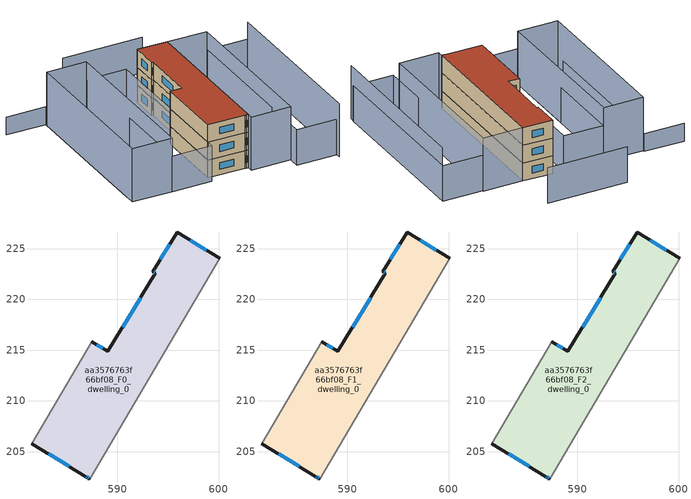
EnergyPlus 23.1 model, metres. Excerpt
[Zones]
aa3576763f66bf08_F0_dwelling_0
 floor ground (EU_floor_Construction): 600.1,224.04 587.29,202.29 587,202.46 586.9,202.53 581.57,205.78 587.49,215.84 589.08,214.88 593.76,222.57 593.51,222.73 595.9,226.65 z0
 wall outside (EU_wall_Construction): 600.1,224.04 595.9,226.65 593.51,222.73 593.76,222.57 589.08,214.88 587.49,215.84 / 581.57,205.78 586.9,202.53 587,202.46 587.29,202.29 z0:3
 wall adiabatic (EU_wall_Construction): 587.29,202.29 600.1,224.04 / 587.49,215.84 581.57,205.78 z0:3
 window (EU_Window_Construction): 592.3,220.18 590.54,217.28 / 593.59,222.68 593.68,222.62 / 595.15,225.43 594.25,223.95 / 598.79,224.86 597.2,225.84 / 587.09,202.41 587.2,202.34 / 586.93,202.51 586.97,202.48 / 583.23,204.76 585.24,203.54 / 588.58,215.18 587.99,215.54 z0.93:2.07
aa3576763f66bf08_F1_dwelling_0
 floor to aa3576763f66bf08_F0_dwelling_0 (EU_floor_Construction): 600.1,224.04 587.29,202.29 587,202.46 586.9,202.53 581.57,205.78 587.49,215.84 589.08,214.88 593.76,222.57 593.51,222.73 595.9,226.65 z3
 wall outside (EU_wall_Construction): 600.1,224.04 595.9,226.65 593.51,222.73 593.76,222.57 589.08,214.88 587.49,215.84 / 581.57,205.78 586.9,202.53 587,202.46 587.29,202.29 z3:6
 wall adiabatic (EU_wall_Construction): 587.29,202.29 600.1,224.04 / 587.49,215.84 581.57,205.78 z3:6
 window (EU_Window_Construction): 592.3,220.18 590.54,217.28 / 593.59,222.68 593.68,222.62 / 595.15,225.43 594.25,223.95 / 598.79,224.86 597.2,225.84 / 587.09,202.41 587.2,202.34 / 586.93,202.51 586.97,202.48 / 583.23,204.76 585.24,203.54 / 588.58,215.18 587.99,215.54 z3.93:5.07
aa3576763f66bf08_F2_dwelling_0
 floor to aa3576763f66bf08_F1_dwelling_0 (EU_floor_Construction): 600.1,224.04 587.29,202.29 587,202.46 586.9,202.53 581.57,205.78 587.49,215.84 589.08,214.88 593.76,222.57 593.51,222.73 595.9,226.65 z6
 wall outside (EU_wall_Construction): 600.1,224.04 595.9,226.65 593.51,222.73 593.76,222.57 589.08,214.88 587.49,215.84 / 581.57,205.78 586.9,202.53 587,202.46 587.29,202.29 z6:9
 wall adiabatic (EU_wall_Construction): 587.29,202.29 600.1,224.04 / 587.49,215.84 581.57,205.78 z6:9
 window (EU_Window_Construction): 592.3,220.18 590.54,217.28 / 593.59,222.68 593.68,222.62 / 595.15,225.43 594.25,223.95 / 598.79,224.86 597.2,225.84 / 587.09,202.41 587.2,202.34 / 586.93,202.51 586.97,202.48 / 583.23,204.76 585.24,203.54 / 588.58,215.18 587.99,215.54 z6.93:8.07
 roof outside (EU_roof_Construction): 587.29,202.29 600.1,224.04 595.9,226.65 593.51,222.73 593.76,222.57 589.08,214.88 587.49,215.84 581.57,205.78 586.9,202.53 587,202.46 z9
shading: 597.03,192.42 611.49,216.97 / 605.87,220.64 592.59,198.09 / 592.59,198.09 586.82,201.49 / 586.82,201.49 600.1,224.05 / 600.1,224.05 605.87,220.64 / 588.71,231.13 575.19,208.15 / 575.19,208.15 569.41,211.55 / 569.41,211.55 582.94,234.53 / 582.94,234.53 588.71,231.13 z0:9; 604.02,230.71 592.47,237.51 / 611.57,217.11 597.43,193.09 / 597.43,193.09 591.65,196.49 / 591.65,196.49 605.79,220.51 / 605.79,220.51 611.57,217.11 / 575.17,208.12 588.71,231.12 / 588.71,231.12 594.48,227.72 / 594.48,227.72 580.94,204.72 / 580.94,204.72 575.17,208.12 z0:6; 577.31,238.19 583.09,234.79 / 583.09,234.79 570.25,212.98 z0:3
[Building]
EU S2 Campaign: North Axis=0; Terrain=City; Solar Distribution=FullExterior
[Site:Location]
Montreal-Trudeau.Intl.AP: Latitude=45.4667; Longitude=-73.75; Time Zone=-5; Elevation=36
[SizingPeriod:WeatherFileDays]
AnnualSizingPeriod: Begin Month=1; Begin Day of Month=1; End Month=12; End Day of Month=31; Day of Week for Start Day=Monday; Use Weather File Daylight Saving Period=No; Use Weather File Rain and Snow Indicators=No
[MATERIAL]
EU_InternalMass_Material: Roughness=MediumRough; Thickness=0.1; Conductivity=1; Density=1800; Specific Heat=900; Thermal Absorptance=0.9; Solar Absorptance=0.7; Visible Absorptance=0.7
[MATERIAL:NOMASS] Roughness=MediumRough; Thermal Absorptance=0.9; Solar Absorptance=0.7; Visible Absorptance=0.7
Name | Thermal Resistance
EU_wall_NoMass; EU_floor_NoMass | 1.36485
EU_roof_NoMass | 2.55992
[WINDOWMATERIAL:SIMPLEGLAZINGSYSTEM]
EU_Window_SimpleGlazing: UFactor=3.92339; Solar Heat Gain Coefficient=0.8; Visible Transmittance=0.8
[CONSTRUCTION]
EU_wall_Construction: EU_wall_NoMass
EU_roof_Construction: EU_roof_NoMass
EU_floor_Construction: EU_floor_NoMass
EU_Window_Construction: EU_Window_SimpleGlazing
EU_InternalMass_Construction: EU_InternalMass_Material
[ZONE] Type=1; Multiplier=1; Ceiling Height=autocalculate; Floor Area=autocalculate; Part of Total Floor Area=Yes
Name | Volume
aa3576763f66bf08_F0_dwelling_0 | 432.382
aa3576763f66bf08_F1_dwelling_0; aa3576763f66bf08_F2_dwelling_0 | 432.381
[INTERNALMASS] Construction=EU_InternalMass_Construction; Surface Area=144.127
Name | Zone or ZoneList
aa3576763f66bf08_F0_dwelling_0_EU_InternalMass | aa3576763f66bf08_F0_dwelling_0
aa3576763f66bf08_F1_dwelling_0_EU_InternalMass | aa3576763f66bf08_F1_dwelling_0
aa3576763f66bf08_F2_dwelling_0_EU_InternalMass | aa3576763f66bf08_F2_dwelling_0
[OTHEREQUIPMENT] Fuel Type=Electricity; Design Level Calculation Method=Watts/Area; Power per Zone Floor Area=1; Fraction Latent=0; Fraction Radiant=0; Fraction Lost=0; Carbon Dioxide Generation Rate=0; EndUse Subcategory=EU_Step8_InternalGains
Name | Zone or ZoneList or Space or SpaceList | Schedule
EU_Step8_InternalGain_aa3576763f66bf08_F0_dwelling_0_f000 | aa3576763f66bf08_F0_dwelling_0 | EU_Step8_GainSchedule_aa3576763f66bf08_F0_dwelling_0_f000
EU_Step8_InternalGain_aa3576763f66bf08_F1_dwelling_0_f000 | aa3576763f66bf08_F1_dwelling_0 | EU_Step8_GainSchedule_aa3576763f66bf08_F1_dwelling_0_f000
EU_Step8_InternalGain_aa3576763f66bf08_F2_dwelling_0_f000 | aa3576763f66bf08_F2_dwelling_0 | EU_Step8_GainSchedule_aa3576763f66bf08_F2_dwelling_0_f000
[ZONEVENTILATION:DESIGNFLOWRATE] Schedule=EU_AlwaysOn; Design Flow Rate Calculation Method=AirChanges/Hour; Air Changes per Hour=0.860309; Ventilation Type=Natural; Fan Pressure Rise=0; Fan Total Efficiency=1; Constant Term Coefficient=1; Temperature Term Coefficient=0; Velocity Term Coefficient=0; Velocity Squared Term Coefficient=0; Minimum Indoor Temperature=-100; Maximum Indoor Temperature=100; Delta Temperature=-100; Minimum Outdoor Temperature=-100; Maximum Outdoor Temperature=100; Maximum Wind Speed=40
Name | Zone or ZoneList or Space or SpaceList
EU_ConstantAir_aa3576763f66bf08_F0_dwelling_0 | aa3576763f66bf08_F0_dwelling_0
EU_ConstantAir_aa3576763f66bf08_F1_dwelling_0 | aa3576763f66bf08_F1_dwelling_0
EU_ConstantAir_aa3576763f66bf08_F2_dwelling_0 | aa3576763f66bf08_F2_dwelling_0
[HVACTEMPLATE:THERMOSTAT] Constant Heating Setpoint=20; Constant Cooling Setpoint=50
EU_HeatOnly_aa3576763f66bf08_F0_dwelling_0; EU_HeatOnly_aa3576763f66bf08_F1_dwelling_0; EU_HeatOnly_aa3576763f66bf08_F2_dwelling_0
[HVACTEMPLATE:ZONE:IDEALLOADSAIRSYSTEM] System Availability Schedule=EU_AlwaysOn; Maximum Heating Supply Air Temperature=50; Minimum Cooling Supply Air Temperature=13; Maximum Heating Supply Air Humidity Ratio=0.0156; Minimum Cooling Supply Air Humidity Ratio=0.0077; Heating Limit=NoLimit; Cooling Limit=NoLimit; Heating Availability Schedule=EU_AlwaysOn; Cooling Availability Schedule=EU_CoolingOff; Dehumidification Control Type=ConstantSensibleHeatRatio; Cooling Sensible Heat Ratio=0.7; Dehumidification Setpoint=60; Humidification Control Type=None; Humidification Setpoint=30; Outdoor Air Method=None; Outdoor Air Flow Rate per Person=0.00944; Outdoor Air Flow Rate per Zone Floor Area=0; Outdoor Air Flow Rate per Zone=0; Demand Controlled Ventilation Type=None; Outdoor Air Economizer Type=NoEconomizer; Heat Recovery Type=None; Sensible Heat Recovery Effectiveness=0.7; Latent Heat Recovery Effectiveness=0.65
Name | Template Thermostat
aa3576763f66bf08_F0_dwelling_0 | EU_HeatOnly_aa3576763f66bf08_F0_dwelling_0
aa3576763f66bf08_F1_dwelling_0 | EU_HeatOnly_aa3576763f66bf08_F1_dwelling_0
aa3576763f66bf08_F2_dwelling_0 | EU_HeatOnly_aa3576763f66bf08_F2_dwelling_0
[SIZING:ZONE] Zone Cooling Design Supply Air Temperature Input Method=SupplyAirTemperature; Zone Cooling Design Supply Air Temperature=13; Zone Heating Design Supply Air Temperature Input Method=SupplyAirTemperature; Zone Heating Design Supply Air Temperature=50; Zone Cooling Design Supply Air Humidity Ratio=0.008; Zone Heating Design Supply Air Humidity Ratio=0.008; Cooling Design Air Flow Method=DesignDay; Cooling Design Air Flow Rate=0; Cooling Minimum Air Flow per Zone Floor Area=0.000762; Cooling Minimum Air Flow=0; Cooling Minimum Air Flow Fraction=0.2; Heating Design Air Flow Method=DesignDay; Heating Design Air Flow Rate=0; Heating Maximum Air Flow per Zone Floor Area=0.002032; Heating Maximum Air Flow=0.141576; Heating Maximum Air Flow Fraction=0.3; Account for Dedicated Outdoor Air System=No; Dedicated Outdoor Air System Control Strategy=NeutralSupplyAir; Dedicated Outdoor Air Low Setpoint Temperature for Design=autosize; Dedicated Outdoor Air High Setpoint Temperature for Design=autosize; Zone Load Sizing Method=Sensible Load Only No Latent Load; Zone Latent Cooling Design Supply Air Humidity Ratio Input Method=HumidityRatioDifference; Zone Cooling Design Supply Air Humidity Ratio Difference=0.005; Zone Latent Heating Design Supply Air Humidity Ratio Input Method=HumidityRatioDifference; Zone Humidification Design Supply Air Humidity Ratio Difference=0.005
aa3576763f66bf08_F0_dwelling_0; aa3576763f66bf08_F1_dwelling_0; aa3576763f66bf08_F2_dwelling_0
[SCHEDULE:CONSTANT]
Name | Hourly Value
EU_AlwaysOn | 1
EU_CoolingOff | 0
[SCHEDULE:FILE] Column Number=1; Rows to Skip at Top=0; Number of Hours of Data=8760; Column Separator=Comma; Interpolate to Timestep=No; Minutes per Item=60; Adjust Schedule for Daylight Savings=Yes
Name | File
EU_Step8_GainSchedule_aa3576763f66bf08_F0_dwelling_0_f000 | ../../schedules/aa3576763f66bf08/aa3576763f66bf08_F0_dwelling_0_f000_gain.csv
EU_Step8_GainSchedule_aa3576763f66bf08_F1_dwelling_0_f000 | ../../schedules/aa3576763f66bf08/aa3576763f66bf08_F1_dwelling_0_f000_gain.csv
EU_Step8_GainSchedule_aa3576763f66bf08_F2_dwelling_0_f000 | ../../schedules/aa3576763f66bf08/aa3576763f66bf08_F2_dwelling_0_f000_gain.csv
